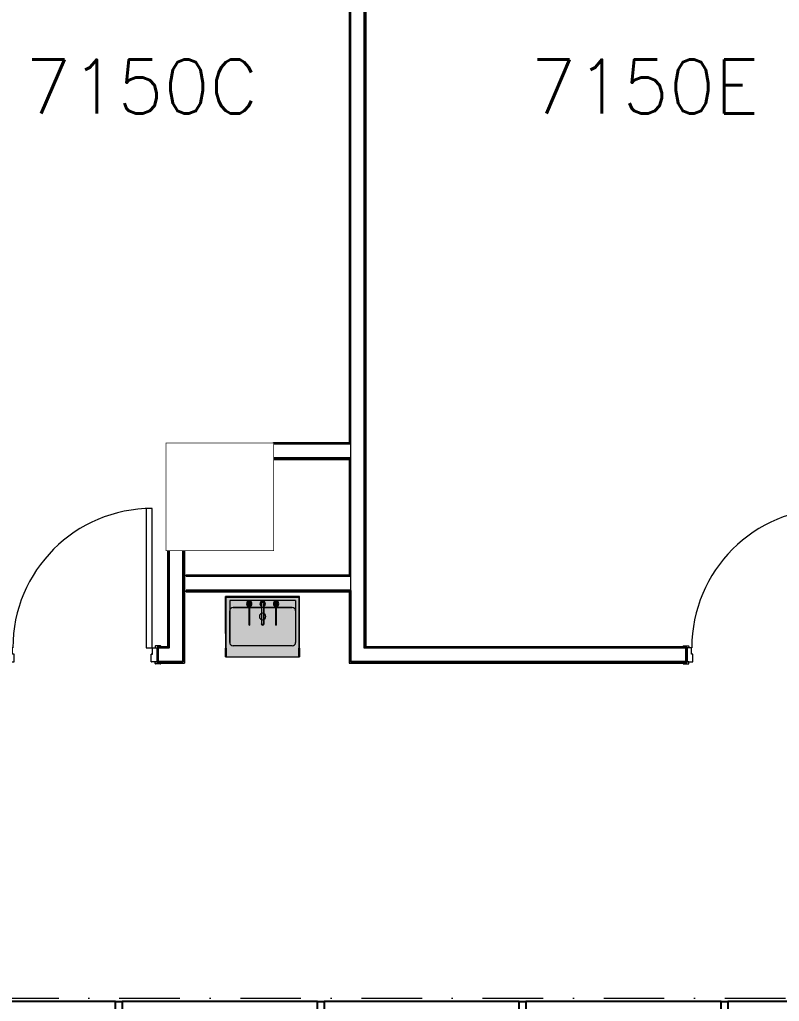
# Model space of a CAD drawing. Header units: millimetres. Extents: x -68474 to 336725, y -113450 to 40976.
# Drawn here: x 184513 to 190159, y -42750 to -35454 of the extents above; entities that cross this region are included whole.
import ezdxf

# ---------------------------------------------------------------- set-up
doc = ezdxf.new("R2010")
doc.units = ezdxf.units.MM
doc.header["$LTSCALE"] = 900
doc.linetypes.add('DASHDOT', pattern=[1, 0.5, -0.25, 0, -0.25])
for name, color, linetype, lineweight in [('9', 7, 'Continuous', 5), ('A-DETL-GENF', 92, 'Continuous', 15), ('A-DOOR', 31, 'Continuous', 15), ('A-WALL', 113, 'Continuous', 15), ('I-WALL', 2, 'Continuous', 15), ('P-SANR-FIXT', 6, 'Continuous', 15)]:
    doc.layers.add(name, color=color, linetype=linetype, lineweight=lineweight)
for name, color, linetype in [('s5152a$0$23', 7, 'Continuous'), ('s5152a$0$6', 7, 'Continuous'), ('s5152a$0$ROOM-NO', 4, 'Continuous')]:
    doc.layers.add(name, color=color, linetype=linetype)
doc.styles.add('s5152a$0$STANDARD', font='SIMPLEX')

# ---------------------------------------------------------------- blocks, each defined once
blk = doc.blocks.new('A-Generic-Doorset-Single_Internal-RyderBP - Type 02 - 1120 x 2100mm _ L20_TBC _ GRP Leaf  _ GRP Frame _ dB-4782766-Level 7 - Proposed Works_GBP Submission 1')
at = {"layer": 'A-DETL-GENF'}
for p, q in [((568, 1088.5), (524, 1088.5)), ((524, 1088.5), (524, 52.5)), ((568, 52.5), (568, 1088.5)), ((-532, 52.5), (-532, 63.5)), ((-522, 52.5), (-532, 52.5)), ((-529, 66.5), (-493, 66.5)), ((-522, 54.5), (-522, 52.5)), ((-512, 54.5), (-522, 54.5)), ((-512, 52.5), (-512, 54.5)), ((-490, 52.5), (-512, 52.5)), ((-490, 63.5), (-490, 52.5)), ((524, 52.5), (568, 52.5)), ((590, 63.5), (590, 52.5)), ((590, 63.5), (590, 52.5)), ((590, 52.5), (612, 52.5)), ((590, 52.5), (612, 52.5)), ((629, 66.5), (593, 66.5)), ((629, 66.5), (593, 66.5)), ((612, 54.5), (622, 54.5)), ((612, 52.5), (612, 54.5)), ((612, 54.5), (622, 54.5)), ((612, 52.5), (612, 54.5)), ((622, 54.5), (622, 52.5)), ((622, 54.5), (622, 52.5)), ((622, 52.5), (632, 52.5)), ((622, 52.5), (632, 52.5)), ((632, 52.5), (632, 63.5)), ((632, 52.5), (632, 63.5)), ((-522, -52.5), (-532, -52.5)), ((-532, -52.5), (-532, -63.5)), ((-529, -66.5), (-493, -66.5)), ((-522, -54.5), (-522, -52.5)), ((-512, -54.5), (-522, -54.5)), ((-512, -52.5), (-512, -54.5)), ((-490, -52.5), (-512, -52.5)), ((-490, -63.5), (-490, -52.5)), ((590, -52.5), (612, -52.5)), ((590, -63.5), (590, -52.5)), ((590, -52.5), (612, -52.5)), ((590, -63.5), (590, -52.5)), ((629, -66.5), (593, -66.5)), ((629, -66.5), (593, -66.5)), ((612, -52.5), (612, -54.5)), ((612, -52.5), (612, -54.5)), ((612, -54.5), (622, -54.5)), ((612, -54.5), (622, -54.5)), ((622, -52.5), (632, -52.5)), ((622, -54.5), (622, -52.5)), ((622, -52.5), (632, -52.5)), ((622, -54.5), (622, -52.5)), ((632, -52.5), (632, -63.5)), ((632, -52.5), (632, -63.5))]:
    blk.add_line(p, q, dxfattribs=at)
for centre, radius, start, end in [((568, 52.5), 1036, 90, 180), ((-529, 63.5), 3, 90, 180), ((-493, 63.5), 3, 0, 90), ((593, 63.5), 3, 90, 180), ((593, 63.5), 3, 90, 180), ((629, 63.5), 3, 0, 90), ((629, 63.5), 3, 0, 90), ((-529, -63.5), 3, 180, 270), ((-493, -63.5), 3, 270, 0), ((593, -63.5), 3, 180, 270), ((593, -63.5), 3, 180, 270), ((629, -63.5), 3, 270, 0), ((629, -63.5), 3, 270, 0)]:
    blk.add_arc(centre, radius, start, end, dxfattribs=at)
at = {"layer": 'A-DOOR'}
for p, q in [((-474, 52.5), (-510, 52.5)), ((-471, 52.5), (-510, 52.5)), ((-503, 52.5), (-503, -52.5)), ((-471, 5.5), (-471, 52.5)), ((-471, 5.5), (-471, 49.5)), ((-462, 5.5), (-471, 5.5)), ((-459, 5.5), (-471, 5.5)), ((-459, -52.5), (-459, 5.5)), ((-459, -49.5), (-459, 2.5)), ((559, 5.5), (571, 5.5)), ((559, -52.5), (559, 5.5)), ((559, -49.5), (559, 2.5)), ((562, 5.5), (571, 5.5)), ((571, 52.5), (610, 52.5)), ((571, 5.5), (571, 52.5)), ((603, 52.5), (603, -52.5)), ((-510, -52.5), (-462, -52.5)), ((-510, -52.5), (-459, -52.5)), ((610, -52.5), (559, -52.5)), ((610, -52.5), (562, -52.5))]:
    blk.add_line(p, q, dxfattribs=at)
for centre, start, end in [((-474, 49.5), 0, 90), ((-462, 2.5), 0, 90), ((562, 2.5), 90, 180), ((-462, -49.5), 270, 0), ((562, -49.5), 180, 270)]:
    blk.add_arc(centre, 3, start, end, dxfattribs=at)
blk = doc.blocks.new('Basic Wall _ A-Gypsum Block-Internal-100mm-WithSkimCoat - ___-5267251-Level 7 - Proposed Works_GBP Submission 1')
at = {"layer": 'I-WALL'}
for points in [[(189465.5, -40237.5), (189465.5, -40227.5), (186971.6, -40227.5), (186961.6, -40237.5), (187620.2, -40237.5)], [(190639.1, -40237.5), (190639.1, -40227.5), (190585.5, -40227.5), (190585.5, -40237.5)]]:
    blk.add_hatch(color=31, dxfattribs=at).paths.add_polyline_path(points, flags=0)
for p, q in [((186961.6, -40237.5), (189465.5, -40237.5)), ((189465.5, -40227.5), (189465.5, -40237.5)), ((190585.5, -40237.5), (190585.5, -40227.5)), ((190585.5, -40237.5), (190639.1, -40237.5))]:
    blk.add_line(p, q, dxfattribs=at)
blk = doc.blocks.new('Basic Wall _ A-Gypsum Block-Internal-100mm-WithSkimCoat - ___-5267250-Level 7 - Proposed Works_GBP Submission 1')
at = {"layer": 'I-WALL'}
for points in [[(189465.5, -40122.5), (189465.5, -40112.5), (187086.6, -40112.5), (187076.6, -40122.5), (187620.2, -40122.5)], [(190639.1, -40122.5), (190639.1, -40112.5), (190585.5, -40112.5), (190585.5, -40122.5)]]:
    blk.add_hatch(color=31, dxfattribs=at).paths.add_polyline_path(points, flags=0)
for p, q in [((187086.6, -40112.5), (189465.5, -40112.5)), ((189465.5, -40112.5), (189465.5, -40122.5)), ((190585.5, -40122.5), (190585.5, -40112.5)), ((190585.5, -40112.5), (190639.1, -40112.5))]:
    blk.add_line(p, q, dxfattribs=at)
blk = doc.blocks.new('Basic Wall _ A-Gypsum Block-Internal-100mm-WithSkimCoat - ___-2801835-Level 7 - Proposed Works_GBP Submission 1')
at = {"layer": 'I-WALL'}
h = blk.add_hatch(color=31, dxfattribs=at)
h.paths.add_polyline_path([(186961.6, -40237.5), (186971.6, -40227.5), (186971.6, -39695.5), (186961.6, -39695.5), (186961.6, -40227.5)], flags=0)
h.paths.add_polyline_path([(186961.6, -39590.5), (186971.6, -39590.5), (186971.6, -38712.5), (186961.6, -38712.5)], flags=0)
h.paths.add_polyline_path([(186961.6, -38607.5), (186971.6, -38607.5), (186971.6, -34047.5), (186961.6, -34047.5), (186961.6, -37405.7)], flags=0)
h.paths.add_polyline_path([(186961.6, -33942.5), (186971.6, -33942.5), (186971.6, -28277.5), (186961.6, -28277.5), (186961.6, -29999.2)], flags=0)
for p, q in [((186961.6, -34047.5), (186961.6, -38607.5)), ((186961.6, -38712.5), (186961.6, -39590.5)), ((186961.6, -39695.5), (186961.6, -40237.5))]:
    blk.add_line(p, q, dxfattribs=at)
blk = doc.blocks.new('Basic Wall _ A-Gypsum Block-Internal-100mm-WithSkimCoat - ___-2801834-Level 7 - Proposed Works_GBP Submission 1')
at = {"layer": 'I-WALL'}
h = blk.add_hatch(color=31, dxfattribs=at)
h.paths.add_polyline_path([(187076.6, -40122.5), (187086.6, -40112.5), (187086.6, -34047.5), (187076.6, -34047.5), (187076.6, -39874.6)], flags=0)
h.paths.add_polyline_path([(187086.6, -33942.5), (187086.6, -28277.5), (187076.6, -28277.6), (187076.6, -33942.5)], flags=0)
blk.add_line((187086.6, -34047.5), (187086.6, -40112.5), dxfattribs=at)
blk = doc.blocks.new('Basic Wall _ A-Gypsum Block-Internal-100mm-WithSkimCoat - ___-5267247-Level 7 - Proposed Works_GBP Submission 1')
at = {"layer": 'I-WALL'}
blk.add_hatch(color=31, dxfattribs=at).paths.add_polyline_path([(185622.5, -40122.5), (185622.5, -39400), (185612.5, -39400), (185612.5, -40112.5)], flags=0)
blk.add_line((185612.5, -39400), (185612.5, -40112.5), dxfattribs=at)
blk = doc.blocks.new('Basic Wall _ A-Gypsum Block-Internal-100mm-WithSkimCoat - ___-5267246-Level 7 - Proposed Works_GBP Submission 1')
at = {"layer": 'I-WALL'}
blk.add_hatch(color=31, dxfattribs=at).paths.add_polyline_path([(185737.5, -40237.5), (185737.5, -39400), (185727.5, -39400), (185727.5, -40227.5)], flags=0)
blk.add_line((185737.5, -39400), (185737.5, -40237.5), dxfattribs=at)
blk = doc.blocks.new('Basic Wall _ A-Gypsum Block-Internal-100mm-WithSkimCoat - ___-5267245-Level 7 - Proposed Works_GBP Submission 1')
at = {"layer": 'I-WALL'}
blk.add_hatch(color=31, dxfattribs=at).paths.add_polyline_path([(186345.7, -39705.5), (186971.6, -39705.5), (186971.6, -39695.5), (185750, -39695.5), (185750, -39705.5), (186090.9, -39705.5)], flags=0)
for q in [(185750, -39695.5), (186971.6, -39705.5)]:
    blk.add_line((185750, -39705.5), q, dxfattribs=at)
blk = doc.blocks.new('Basic Wall _ A-Gypsum Block-Internal-100mm-WithSkimCoat - ___-5267244-Level 7 - Proposed Works_GBP Submission 1')
at = {"layer": 'I-WALL'}
blk.add_hatch(color=31, dxfattribs=at).paths.add_polyline_path([(186345.7, -39590.5), (186971.6, -39590.5), (186971.5, -39580.5), (185750, -39580.5), (185750, -39590.5), (186090.9, -39590.5)], flags=0)
for p, q in [((185750, -39590.5), (185750, -39580.5)), ((185750, -39580.5), (186971.6, -39580.5))]:
    blk.add_line(p, q, dxfattribs=at)
blk = doc.blocks.new('BASIN TYPE B - Wall mounted sink with 200mm min_ upstand on back and both sides - all stainless steel grade 316 finish-2037543-Level 7 - Proposed Works_GBP Submission 1')
at = {"layer": 'P-SANR-FIXT'}
for points in [[(275, 115), (275, 500), (-275, 500), (-275, 115), (-270, 115), (-270, 495), (270, 495), (270, 115)], [(-100, 435), (-108.7, 440.5), (-107.8, 450.5), (-100, 455), (-100, 465), (-114.1, 459.1), (-120, 445), (-114.1, 430.9), (-101, 425.4), (-101, 435)], [(-100, 455), (-108.7, 449), (-107.8, 439.5), (-107.8, 440.5), (-106.8, 450), (-100, 454)], [(-100, 445), (-100, 447.6), (-102.2, 446.4), (-100, 450), (-100, 454), (-107.8, 449.5), (-106.9, 440), (-100, 436), (-100, 440.2)], [(-80, 445), (-85.9, 459.1), (-100, 465), (-99.1, 454.5), (-91.3, 449.5), (-92.2, 439.5), (-99, 435), (-99, 425.4), (-85.9, 430.9), (-81, 442.5)], [(-92.2, 440.5), (-93.1, 450), (-100, 454), (-100, 442.4), (-97.8, 443.6), (-100, 440), (-100, 436), (-92.8, 440.2)], [(-91.3, 441.9), (-92.2, 450.5), (-92.2, 449.5), (-92.8, 440.2), (-91.3, 441)], [(0.1, 465), (-14, 459.1), (-19.9, 445), (-14, 430.9), (-7.5, 428.1), (-6.4, 451.3), (0.1, 455)], [(0.1, 453.1), (-0.8, 454.5), (-8.6, 450), (-7.5, 445), (-6.5, 448.8), (-3.7, 451.5), (0.1, 452.5)], [(7.5, 300), (7.2, 446.9), (5.2, 445.3), (6.5, 448.8), (3.8, 451.5), (0, 452.5), (-3.7, 451.5), (-6.5, 448.8), (-7.5, 445), (-7.1, 294.4), (-3.8, 290.3), (1.3, 289.4), (5.8, 292), (7.5, 297), (7.5, 297.6)], [(20.1, 445), (14.2, 459.1), (0.1, 465), (0.1, 455), (8.8, 450), (8.8, 440), (7.5, 437.9), (7.5, 428.1), (14.2, 430.9), (19.1, 442.5)], [(8.8, 447.5), (8.2, 450.3), (0.1, 455), (0.6, 452.4), (3.8, 451.5), (6.5, 448.7), (6.5, 446.3), (7.2, 446.9), (8.8, 440.1), (8.8, 446.9)], [(100, 435), (91.3, 440.5), (92.2, 450.5), (100, 455), (100, 465), (85.9, 459.1), (80, 445), (85.9, 430.9), (99, 425.4), (99, 435)], [(100, 435), (100, 436), (92.2, 440.9), (92.2, 449.5), (91.3, 449), (92.2, 439.5), (99.1, 435.5)], [(100, 445), (100, 454), (92.2, 449.5), (93.1, 440), (100, 436), (100, 442.4)], [(120, 445), (114.1, 459.1), (100, 465), (101, 454.4), (108.7, 449.5), (107.8, 439.5), (101, 435), (101, 425.4), (114.1, 430.9), (119, 442.5)], [(107.8, 449.5), (100, 454), (100, 436), (107.8, 440.5)], [(108.7, 440.8), (107.8, 450.5), (107.8, 449.5), (107.8, 440.5), (108.7, 440.5)], [(-99, 393), (-100, 435), (-101, 435), (-101, 393)], [(-99, 357.7), (-99, 393), (-101, 393), (-101, 357.7)], [(101, 435), (99, 435), (100, 393), (101, 393)], [(101, 393), (99, 393), (99, 357.7), (101, 357.7), (101, 380.1)], [(-99, 313.8), (-99, 357.7), (-101, 357.7), (-101, 313.8)], [(-99, 306), (-99, 313.8), (-101, 313.8), (-101, 306)], [(-99, 290), (-99, 300), (-101, 300), (-101, 290)], [(10, 295), (8.7, 300), (3.8, 290.3), (-1.5, 289.4), (-5.8, 292), (-7.5, 297), (-8.7, 300), (-10, 294.6), (-8.7, 290), (-5, 286.3), (0, 285), (5.1, 286.4), (8.8, 290.3), (9.9, 294.4)], [(101, 357.7), (99, 357.7), (99, 313.8), (101, 313.8)], [(101, 313.8), (99, 313.8), (99, 306), (101, 306), (101, 309)], [(101, 300), (99, 300), (99, 290), (101, 290)]]:
    blk.add_hatch(color=51, dxfattribs=at).paths.add_polyline_path(points, flags=0)
h = blk.add_hatch(color=51, dxfattribs=at)
h.paths.add_polyline_path([(270, 50), (270, 495), (-270, 495), (-270, 50), (203.2, 50)], flags=0)
h.paths.add_polyline_path([(245, 157), (244.1, 150.6), (241.7, 144.5), (237.7, 139.3), (232.5, 135.4), (226.5, 132.9), (220, 132), (-226.5, 132.9), (-232.5, 135.4), (-237.7, 139.3), (-241.7, 144.5), (-244.1, 150.6), (-245, 157), (-244.1, 399.4), (-241.7, 405.5), (-237.7, 410.7), (-232.5, 414.6), (-226.5, 417.1), (-220, 418), (-101, 418), (-101, 425.4), (-114.1, 430.9), (-120, 445), (-114.1, 459.1), (-100, 465), (-85.9, 459.1), (-80, 445), (-85.9, 430.9), (-99, 425), (-99, 418), (-7.5, 418), (-7.5, 428.1), (-14, 430.9), (-19.9, 445), (-14, 459.1), (0.1, 465), (14.2, 459.1), (20.1, 445), (14.2, 430.9), (7.5, 427.9), (7.5, 418), (99, 418), (99, 425.4), (85.9, 430.9), (80, 445), (85.9, 459.1), (100, 465), (114.1, 459.1), (120, 445), (114.1, 430.9), (101, 425), (101, 418), (226.5, 417.1), (232.5, 414.6), (237.7, 410.7), (241.7, 405.5), (244.1, 399.4), (245, 393), (245, 286.4)], flags=0)
h.paths.add_polyline_path([(-97.8, 443.6), (-100, 441.9), (-98.9, 441.9), (-98.5, 442.5)], flags=0)
h.paths.add_polyline_path([(-100, 448.1), (-101.1, 448.1), (-102.2, 446.4), (-100, 447.6)], flags=0)
h = blk.add_hatch(color=51, dxfattribs=at)
h.paths.add_polyline_path([(245, 157), (244.1, 399.4), (241.7, 405.5), (237.7, 410.7), (232.5, 414.6), (226.5, 417.1), (220, 418), (101, 418), (101, 306), (99, 306), (99, 418), (7.5, 418), (8.7, 300), (9.9, 294.4), (8.7, 290), (5, 286.3), (0, 285), (-5.1, 286.4), (-8.7, 290), (-10, 295), (-8.7, 300), (-7.5, 300), (-7.5, 418), (-99, 418), (-99, 306), (-101, 306), (-101, 418), (-226.5, 417.1), (-232.5, 414.6), (-237.7, 410.7), (-241.7, 405.5), (-244.1, 399.4), (-245, 393), (-244.1, 150.6), (-241.7, 144.5), (-237.7, 139.3), (-232.5, 135.4), (-226.5, 132.9), (-220, 132), (226.5, 132.9), (232.5, 135.4), (237.7, 139.3), (241.7, 144.5), (244.1, 150.6)], flags=0)
h.paths.add_polyline_path([(101, 300), (101, 290), (99, 290), (99, 300)], flags=0)
h.paths.add_polyline_path([(-99, 295), (-99, 290), (-101, 290), (-101, 300), (-99, 300), (-99, 297)], flags=0)
h = blk.add_hatch(color=51, dxfattribs=at)
h.paths.add_polyline_path([(275, 115), (270, 115), (270, 50), (275, 50), (275, 98.2)], flags=0)
h.paths.add_polyline_path([(-270, 115), (-275, 115), (-275, 50), (-270, 50), (-270, 98.2)], flags=0)
for p, q in [((-275, 500), (275, 500)), ((-275, 224), (-275, 500)), ((275, 500), (-275, 500)), ((-275, 500), (-275, 115)), ((-270, 495), (270, 495)), ((-270, 115), (-270, 495)), ((245, 470), (-245, 470)), ((-245, 470), (-245, 157)), ((-100, 285), (-100, 445)), ((100, 445), (100, 285)), ((245, 470), (245, 157)), ((270, 495), (270, 115)), ((275, 224), (275, 500)), ((275, 115), (275, 500)), ((-245, 157), (-245, 393)), ((220, 418), (-220, 418)), ((-220, 418), (-101, 418)), ((-99, 418), (-7.5, 418)), ((-9.6, 427.5), (-9.6, 295)), ((7.5, 418), (99, 418)), ((9.6, 427.4), (9.6, 295)), ((101, 418), (220, 418)), ((245, 393), (245, 157)), ((-275, 50), (-275, 115)), ((-270, 115), (-270, 50)), ((220, 132), (-220, 132)), ((220, 132), (-220, 132)), ((270, 50), (270, 115)), ((275, 115), (275, 50)), ((-275, 50), (-270, 50)), ((-270, 50), (270, 50)), ((270, 50), (275, 50))]:
    blk.add_line(p, q, dxfattribs=at)
at = {"layer": 'P-SANR-FIXT', "lineweight": 5}
for p, q in [((-101, 393), (-101, 435)), ((-99, 435), (-101, 435)), ((-101, 357.7), (-101, 393)), ((-99, 435), (-99, 393)), ((-99, 393), (-99, 357.7)), ((99, 393), (99, 435)), ((99, 435), (101, 435)), ((99, 357.7), (99, 393)), ((101, 435), (101, 393)), ((101, 393), (101, 357.7)), ((-101, 313.8), (-101, 357.7)), ((-99, 357.7), (-101, 357.7)), ((-101, 305), (-101, 313.8)), ((-99, 313.8), (-101, 313.8)), ((-99, 305), (-101, 305)), ((-101, 300), (-101, 305)), ((-101, 290), (-101, 300)), ((-99, 357.7), (-99, 313.8)), ((-99, 313.8), (-99, 305)), ((-99, 305), (-99, 300)), ((-99, 300), (-99, 290)), ((99, 313.8), (99, 357.7)), ((99, 357.7), (101, 357.7)), ((99, 305), (99, 313.8)), ((99, 313.8), (101, 313.8)), ((101, 305), (99, 305)), ((99, 300), (99, 305)), ((99, 290), (99, 300)), ((101, 357.7), (101, 313.8)), ((101, 313.8), (101, 305)), ((101, 305), (101, 300)), ((101, 300), (101, 290)), ((-101, 285), (-101, 290)), ((-101, 289.8), (-101, 285)), ((-101, 285), (-99, 285)), ((-99, 290), (-99, 285)), ((-99, 285), (-99, 289.8)), ((99, 285), (99, 290)), ((99, 289.8), (99, 285)), ((99, 285), (101, 285)), ((101, 290), (101, 285)), ((101, 285), (101, 289.8))]:
    blk.add_line(p, q, dxfattribs=at)
at = {"layer": 'P-SANR-FIXT', "lineweight": 5, "flags": 128}
for points in [[(-7.5, 445), (-7.5, 444.9), (-7.5, 444.8), (-7.5, 444.5), (-7.5, 444), (-7.5, 443.5), (-7.5, 442.9), (-7.5, 442.1), (-7.5, 441.2), (-7.5, 440.2), (-7.5, 439.1), (-7.5, 437.9), (-7.5, 436.5), (-7.5, 435.1), (-7.5, 433.5), (-7.5, 431.9), (-7.5, 430.2), (-7.5, 428.3), (-7.5, 426.4), (-7.5, 424.4), (-7.5, 422.3), (-7.5, 420.1), (-7.5, 417.8), (-7.5, 415.4), (-7.5, 413), (-7.5, 410.5), (-7.5, 408), (-7.5, 405.3), (-7.5, 402.7), (-7.5, 400), (-7.5, 397.2), (-7.5, 394.4), (-7.5, 391.5), (-7.5, 388.6), (-7.5, 385.7), (-7.5, 382.7), (-7.5, 379.8), (-7.5, 376.8), (-7.5, 373.8), (-7.5, 370.8), (-7.5, 367.8), (-7.5, 364.8), (-7.5, 361.8), (-7.5, 358.9), (-7.5, 355.9), (-7.5, 353), (-7.5, 350.1), (-7.5, 347.2), (-7.5, 344.3), (-7.5, 341.5), (-7.5, 338.8), (-7.5, 336.1), (-7.5, 333.4), (-7.5, 330.8), (-7.5, 328.3), (-7.5, 325.9), (-7.5, 323.5), (-7.5, 321.2), (-7.5, 318.9), (-7.5, 316.8), (-7.5, 314.7), (-7.5, 312.7), (-7.5, 310.8), (-7.5, 309), (-7.5, 307.3), (-7.5, 305.7), (-7.5, 304.2), (-7.5, 302.8), (-7.5, 301.6), (-7.5, 300.4), (-7.5, 299.3), (-7.5, 298.4), (-7.5, 297.6), (-7.5, 297)], [(7.5, 297), (7.5, 297.7), (7.5, 298.5), (7.5, 299.5), (7.5, 300.6), (7.5, 301.8), (7.5, 303.1), (7.5, 304.5), (7.5, 306), (7.5, 307.6), (7.5, 309.3), (7.5, 311.2), (7.5, 313.1), (7.5, 315.1), (7.5, 317.1), (7.5, 319.3), (7.5, 321.6), (7.5, 323.9), (7.5, 326.3), (7.5, 328.8), (7.5, 331.3), (7.5, 333.9), (7.5, 336.6), (7.5, 339.3), (7.5, 342), (7.5, 344.8), (7.5, 347.7), (7.5, 350.6), (7.5, 353.5), (7.5, 356.4), (7.5, 359.4), (7.5, 362.4), (7.5, 365.3), (7.5, 368.3), (7.5, 371.3), (7.5, 374.3), (7.5, 377.3), (7.5, 380.3), (7.5, 383.3), (7.5, 386.2), (7.5, 389.1), (7.5, 392), (7.5, 394.9), (7.5, 397.7), (7.5, 400.4), (7.5, 403.2), (7.5, 405.8), (7.5, 408.4), (7.5, 411), (7.5, 413.4), (7.5, 415.9), (7.5, 418.2), (7.5, 420.5), (7.5, 422.6), (7.5, 424.7), (7.5, 426.7), (7.5, 428.6), (7.5, 430.5), (7.5, 432.2), (7.5, 433.8), (7.5, 435.3), (7.5, 436.8), (7.5, 438.1), (7.5, 439.3), (7.5, 440.4), (7.5, 441.4), (7.5, 442.2), (7.5, 443), (7.5, 443.6), (7.5, 444.1), (7.5, 444.5), (7.5, 444.8), (7.5, 445), (7.5, 445)]]:
    blk.add_lwpolyline(points, dxfattribs=at)
at = {"layer": 'P-SANR-FIXT'}
for centre, radius, start, end in [((-100, 445), 20, 90, 270), ((-100, 445), 20, 270, 90), ((0.1, 445), 20, 298.33037, 241.0016), ((100, 445), 20, 90, 270), ((100, 445), 20, 270, 90), ((-220, 393), 25, 90, 180), ((-220, 393), 25, 90, 180), ((0, 350.5), 24.2, 90, 270), ((0, 350.5), 24.2, 270, 90), ((220, 393), 25, 360, 90), ((220, 393), 25, 0, 90), ((0, 295), 9.59, 180, 360), ((-220, 157), 25, 180, 270), ((-220, 157), 25, 180, 270), ((220, 157), 25, 270, 0), ((220, 157), 25, 270, 360)]:
    blk.add_arc(centre, radius, start, end, dxfattribs=at)
at = {"layer": 'P-SANR-FIXT', "lineweight": 5}
for centre, radius, start, end in [((-100, 445), 20, 90, 266.81802), ((-100, 445), 10, 90, 270), ((-100, 445), 8.97, 90, 270), ((-100, 445), 20, 273.18198, 90), ((-100, 445), 10, 270, 90), ((-100, 445), 8.97, 270, 90), ((0.1, 445), 20, 90, 245.80962), ((0.1, 445), 10, 90, 218.74987), ((0.1, 445), 20, 293.53932, 90), ((0.1, 445), 10, 321.25274, 90), ((100, 445), 20, 90, 266.81802), ((100, 445), 10, 90, 270), ((100, 445), 8.97, 90, 270), ((100, 445), 20, 273.18198, 90), ((100, 445), 10, 270, 90), ((100, 445), 8.97, 270, 90), ((0, 295), 10, 139.0486, 180), ((0, 295), 10, 180, 0), ((0, 295), 10, 0, 40.9514)]:
    blk.add_arc(centre, radius, start, end, dxfattribs=at)
blk.add_open_spline([(-7.5, 297), (-7.5, 295.8), (-7.2, 294.2), (-6, 292.3), (-4.9, 291.1), (-3.5, 290.1), (-2.2, 289.6), (-1.2, 289.3), (-0.1, 289.2), (1.2, 289.3), (2.6, 289.7), (3.8, 290.3), (4.9, 291.1), (6.1, 292.3), (7.2, 294.3), (7.5, 296), (7.5, 297)], degree=3, knots=[-1, -1, -1, -1, -0.861111, -0.791667, -0.722222, -0.652778, -0.583333, -0.548611, -0.513889, -0.444444, -0.388889, -0.333333, -0.277778, -0.222222, -0.111111, 0, 0, 0, 0], dxfattribs=at)
blk = doc.blocks.new('Basic Wall _ A-Gypsum Block-Internal-100mm-WithSkimCoat - ___-5267249-Level 7 - Proposed Works_GBP Submission 1')
at = {"layer": 'I-WALL'}
for points in [[(180470.6, -40237.5), (180470.6, -40227.5), (179713, -40227.5), (179713, -40237.5)], [(184420, -40237.5), (184420, -40227.5), (181590.6, -40227.5), (181590.6, -40237.5)], [(185581.1, -40237.5), (185737.5, -40237.5), (185727.5, -40227.5), (185540, -40227.5), (185540, -40237.5)]]:
    blk.add_hatch(color=31, dxfattribs=at).paths.add_polyline_path(points, flags=0)
for p, q in [((179713, -40237.5), (179713, -40227.5)), ((179713, -40237.5), (180470.6, -40237.5)), ((180470.6, -40227.5), (180470.6, -40237.5)), ((181590.6, -40237.5), (181590.6, -40227.5)), ((181590.6, -40237.5), (184420, -40237.5)), ((184420, -40227.5), (184420, -40237.5)), ((185540, -40237.5), (185540, -40227.5)), ((185540, -40237.5), (185737.5, -40237.5))]:
    blk.add_line(p, q, dxfattribs=at)
blk = doc.blocks.new('Basic Wall _ A-Gypsum Block-Internal-100mm-WithSkimCoat - ___-5267248-Level 7 - Proposed Works_GBP Submission 1')
at = {"layer": 'I-WALL'}
h = blk.add_hatch(color=31, dxfattribs=at)
h.paths.add_polyline_path([(179713, -40122.5), (180287.5, -40122.5), (180287.5, -40112.5), (179713, -40112.5), (179713, -40114.7)], flags=0)
h.paths.add_polyline_path([(180470.6, -40122.5), (180470.6, -40112.5), (180392.5, -40112.5), (180392.5, -40122.5)], flags=0)
for points in [[(184420, -40122.5), (184420, -40112.5), (182756.6, -40112.5), (182756.6, -40122), (182651.6, -40122), (182651.6, -40112.5), (181590.6, -40112.5), (181590.6, -40122.5), (182756.6, -40122.5)], [(185622.5, -40122.5), (185612.5, -40112.5), (185540, -40112.5), (185540, -40122.5), (185581.1, -40122.5)]]:
    blk.add_hatch(color=31, dxfattribs=at).paths.add_polyline_path(points, flags=0)
for p, q in [((179713, -40122.5), (179713, -40112.5)), ((179713, -40112.5), (180287.5, -40112.5)), ((180392.5, -40112.5), (180470.6, -40112.5)), ((180470.6, -40112.5), (180470.6, -40122.5)), ((181590.6, -40122.5), (181590.6, -40112.5)), ((181590.6, -40112.5), (182651.6, -40112.5)), ((182756.6, -40112.5), (184420, -40112.5)), ((184420, -40112.5), (184420, -40122.5)), ((185540, -40122.5), (185540, -40112.5)), ((185540, -40112.5), (185612.5, -40112.5))]:
    blk.add_line(p, q, dxfattribs=at)
blk = doc.blocks.new('Basic Wall _ A-Gypsum Block-Internal-100mm-WithSkimCoat - ___-2804784-Level 7 - Proposed Works_GBP Submission 1')
at = {"layer": 'I-WALL'}
blk.add_hatch(color=31, dxfattribs=at).paths.add_polyline_path([(186600.6, -38722.5), (186971.6, -38722.5), (186971.6, -38712.5), (186400, -38712.5), (186400, -38722.5), (186471.1, -38722.5)], flags=0)
blk.add_line((186400, -38722.5), (186971.6, -38722.5), dxfattribs=at)
blk = doc.blocks.new('Basic Wall _ A-Gypsum Block-Internal-100mm-WithSkimCoat - ___-2804783-Level 7 - Proposed Works_GBP Submission 1')
at = {"layer": 'I-WALL'}
blk.add_hatch(color=31, dxfattribs=at).paths.add_polyline_path([(186400, -38607.5), (186971.6, -38607.5), (186971.6, -38597.5), (186400, -38597.5), (186400, -38600)], flags=0)
for p, q in [((186400, -38600), (186400, -38597.5)), ((186400, -38597.5), (186971.6, -38597.5))]:
    blk.add_line(p, q, dxfattribs=at)

msp = doc.modelspace()

# ---------------------------------------------------------------- linework, layer by layer
at = {"layer": '9', "color": 1, "linetype": 'DASHDOT'}
msp.add_lwpolyline([(158050, -49575), (158050, -49550), (158249.9, -49550), (158249.9, -42725), (201749.8, -42725), (201749.8, -49550), (201949.8, -49550), (201949.8, -49575), (201724.8, -49575), (201724.8, -42750), (158275, -42750), (158275, -49575)], close=True, dxfattribs=at)
at = {"layer": 'A-WALL'}
for p, q in [((186974.05389, -40225), (186974.05389, -28277.51623)), ((187074.05389, -40125), (187074.05389, -28277.51623)), ((186971.55389, -38610), (186400, -38610)), ((186971.55389, -38710), (186400, -38710)), ((185625, -40125), (185625, -39400)), ((185725, -40225), (185725, -39400)), ((186971.55389, -39593), (185750, -39593)), ((186971.55389, -39693), (185750, -39693)), ((185625, -40125), (185539.99868, -40125)), ((189465.51088, -40125), (187074.05389, -40125)), ((189465.51088, -40125), (187074.05389, -40125)), ((185725, -40225), (185539.99868, -40225)), ((189465.51088, -40225), (186974.05389, -40225)), ((189465.51088, -40225), (186974.05389, -40225))]:
    msp.add_line(p, q, dxfattribs=at)
at = {"layer": 'I-WALL', "lineweight": 25}
for p, q in [((187076.55389, -40122.5), (187076.55389, -34047.5)), ((186971.55389, -38607.5), (186400, -38607.5)), ((186400, -38712.5), (186971.55389, -38712.5)), ((185622.5, -39400), (185622.5, -40122.5)), ((185727.5, -40227.5), (185727.5, -39400)), ((186971.55389, -39590.5), (185750, -39590.5)), ((185750, -39695.5), (186971.55389, -39695.5)), ((186971.55389, -39695.5), (186971.55389, -40227.5)), ((185622.5, -40122.5), (185539.99868, -40122.5)), ((185539.99868, -40122.5), (185539.99868, -40227.5)), ((189465.51088, -40122.5), (187076.55389, -40122.5)), ((189465.51088, -40122.5), (187076.55389, -40122.5)), ((189465.51088, -40227.5), (189465.51088, -40122.5)), ((185539.99868, -40227.5), (185727.5, -40227.5)), ((186971.55389, -40227.5), (189465.51088, -40227.5)), ((186971.55389, -40227.5), (189465.51088, -40227.5))]:
    msp.add_line(p, q, dxfattribs=at)
at = {"layer": 's5152a$0$23', "color": 10, "linetype": 'Continuous'}
for points in [[(183800, -42820), (185225, -42820), (185225, -42750), (183800, -42750)], [(185225, -42750), (185275, -42750), (185275, -42900), (185225, -42900)], [(185275, -42820), (186725, -42820), (186725, -42750), (185275, -42750)], [(186725, -42750), (186775, -42750), (186775, -42900), (186725, -42900)], [(186775, -42820), (188225, -42820), (188225, -42750), (186775, -42750)], [(188225, -42750), (188275, -42750), (188275, -42900), (188225, -42900)], [(188275, -42820), (189725, -42820), (189725, -42750), (188275, -42750)], [(189725, -42750), (189775, -42750), (189775, -42900), (189725, -42900)], [(189775, -42820), (191200, -42820), (191200, -42750), (189775, -42750)]]:
    msp.add_lwpolyline(points, close=True, dxfattribs=at)
at = {"layer": 's5152a$0$6', "color": 3, "linetype": 'Continuous', "const_width": 5}
msp.add_lwpolyline([(186400, -39400), (185600, -39400), (185600, -38600), (186400, -38600)], close=True, dxfattribs=at)

# ---------------------------------------------------------------- block references
at = {"layer": 'A-DOOR'}
for p in [(184929.99868, -40175), (189975.51088, -40175)]:
    msp.add_blockref('A-Generic-Doorset-Single_Internal-RyderBP - Type 02 - 1120 x 2100mm _ L20_TBC _ GRP Leaf  _ GRP Frame _ dB-4782766-Level 7 - Proposed Works_GBP Submission 1', p, dxfattribs=at)
at = {"layer": 'I-WALL'}
for name in ['Basic Wall _ A-Gypsum Block-Internal-100mm-WithSkimCoat - ___-2801835-Level 7 - Proposed Works_GBP Submission 1', 'Basic Wall _ A-Gypsum Block-Internal-100mm-WithSkimCoat - ___-2801834-Level 7 - Proposed Works_GBP Submission 1', 'Basic Wall _ A-Gypsum Block-Internal-100mm-WithSkimCoat - ___-2804783-Level 7 - Proposed Works_GBP Submission 1', 'Basic Wall _ A-Gypsum Block-Internal-100mm-WithSkimCoat - ___-2804784-Level 7 - Proposed Works_GBP Submission 1', 'Basic Wall _ A-Gypsum Block-Internal-100mm-WithSkimCoat - ___-5267247-Level 7 - Proposed Works_GBP Submission 1', 'Basic Wall _ A-Gypsum Block-Internal-100mm-WithSkimCoat - ___-5267246-Level 7 - Proposed Works_GBP Submission 1', 'Basic Wall _ A-Gypsum Block-Internal-100mm-WithSkimCoat - ___-5267244-Level 7 - Proposed Works_GBP Submission 1', 'Basic Wall _ A-Gypsum Block-Internal-100mm-WithSkimCoat - ___-5267245-Level 7 - Proposed Works_GBP Submission 1', 'Basic Wall _ A-Gypsum Block-Internal-100mm-WithSkimCoat - ___-5267248-Level 7 - Proposed Works_GBP Submission 1', 'Basic Wall _ A-Gypsum Block-Internal-100mm-WithSkimCoat - ___-5267250-Level 7 - Proposed Works_GBP Submission 1', 'Basic Wall _ A-Gypsum Block-Internal-100mm-WithSkimCoat - ___-5267250-Level 7 - Proposed Works_GBP Submission 1', 'Basic Wall _ A-Gypsum Block-Internal-100mm-WithSkimCoat - ___-5267249-Level 7 - Proposed Works_GBP Submission 1', 'Basic Wall _ A-Gypsum Block-Internal-100mm-WithSkimCoat - ___-5267251-Level 7 - Proposed Works_GBP Submission 1', 'Basic Wall _ A-Gypsum Block-Internal-100mm-WithSkimCoat - ___-5267251-Level 7 - Proposed Works_GBP Submission 1']:
    msp.add_blockref(name, (0, 0), dxfattribs=at)
at = {"layer": 'P-SANR-FIXT'}
msp.add_blockref('BASIN TYPE B - Wall mounted sink with 200mm min_ upstand on back and both sides - all stainless steel grade 316 finish-2037543-Level 7 - Proposed Works_GBP Submission 1', (186318.64533, -40240), dxfattribs=at)

# ---------------------------------------------------------------- texts
at = {"layer": 's5152a$0$ROOM-NO', "style": 's5152a$0$STANDARD'}
for s, p in [('7150C', (184553.66635, -36151.1116)), ('7150E', (188308.69202, -36151.1116))]:
    msp.add_text(s, height=400, dxfattribs=at).set_placement(p)

doc.saveas('drawing.dxf')
